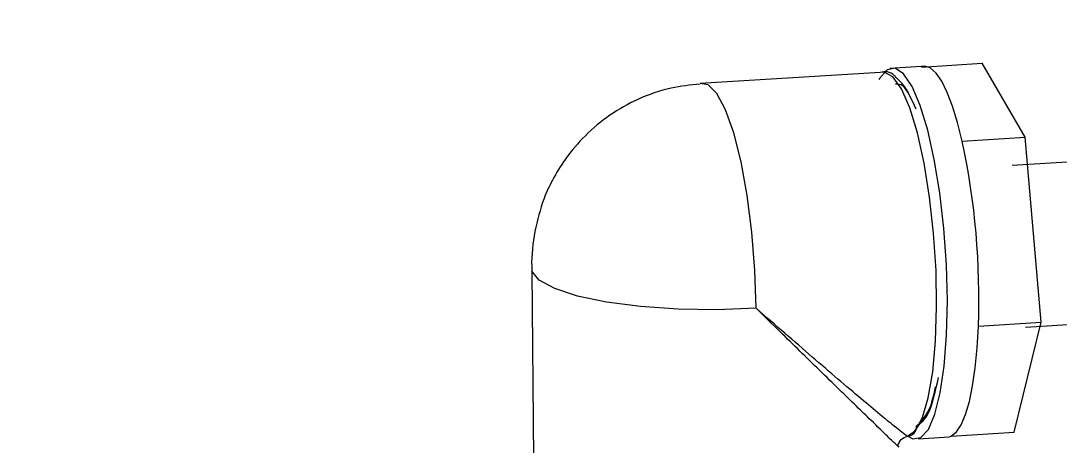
# Model space of a CAD drawing. Header units: millimetres. Extents: x 0 to 279, y 0 to 216.
# Drawn here: x 62.01 to 73.15, y 165.18 to 169.74 of the extents above; entities that cross this region are included whole.
import ezdxf

# ---------------------------------------------------------------- set-up
doc = ezdxf.new("R2010")
doc.units = ezdxf.units.MM

msp = doc.modelspace()

# ---------------------------------------------------------------- linework, layer by layer
at = {"color": 7, "linetype": 'Continuous', "lineweight": 25}
for p, q in [((71.218, 169.188), (69.29, 169.067)), ((71.658, 169.252), (71.322, 169.231)), ((71.661, 169.245), (72.31, 169.286)), ((72.772, 168.493), (72.31, 169.286)), ((72.098, 168.45), (72.772, 168.493)), ((76.638, 168.443), (72.633, 168.189)), ((72.944, 166.509), (72.772, 168.493)), ((67.485, 167.055), (67.503, 165.047)), ((72.775, 166.456), (76.77, 166.713)), ((72.27, 166.466), (72.944, 166.509)), ((72.652, 165.33), (72.944, 166.509)), ((71.587, 165.336), (71.706, 165.513)), ((71.961, 165.279), (71.98, 165.287)), ((71.98, 165.287), (72.652, 165.33)), ((71.624, 165.257), (71.961, 165.279))]:
    msp.add_line(p, q, dxfattribs=at)
at = {"color": 7, "linetype": 'Continuous', "lineweight": 25, "flags": 128}
for points in [[(71.506, 165.292), (71.567, 165.257), (71.654, 165.271), (71.734, 165.36), (71.804, 165.522), (71.861, 165.751), (71.904, 166.037), (71.93, 166.37), (71.938, 166.737), (71.928, 167.124), (71.901, 167.515), (71.857, 167.896), (71.798, 168.252), (71.727, 168.568), (71.646, 168.833), (71.559, 169.037), (71.468, 169.172), (71.378, 169.232), (71.291, 169.216), (71.212, 169.124), (71.205, 169.112)], [(71.353, 169.14), (71.352, 169.141), (71.261, 169.192), (71.218, 169.188)], [(72.098, 168.45), (72.048, 168.65), (71.994, 168.825), (71.936, 168.973), (71.877, 169.093), (71.816, 169.18), (71.755, 169.235), (71.696, 169.256), (71.658, 169.252)], [(71.98, 165.287), (72.035, 165.332), (72.086, 165.41), (72.133, 165.52), (72.174, 165.66), (72.208, 165.828), (72.236, 166.02), (72.257, 166.234), (72.27, 166.466)]]:
    msp.add_lwpolyline(points, dxfattribs=at)
at = {"color": 8, "linetype": 'Continuous', "lineweight": 25, "flags": 128}
for points in [[(71.511, 165.285), (71.596, 165.347), (71.671, 165.486), (71.733, 165.699), (71.781, 165.975), (71.811, 166.304), (71.823, 166.672), (71.816, 167.063), (71.79, 167.462), (71.747, 167.851), (71.688, 168.215), (71.616, 168.538), (71.534, 168.807), (71.445, 169.011), (71.353, 169.14)], [(69.888, 166.658), (69.875, 167.065), (69.843, 167.474), (69.793, 167.867), (69.727, 168.227), (69.649, 168.538), (69.562, 168.787), (69.469, 168.962), (69.375, 169.056), (69.29, 169.067)], [(69.888, 166.658), (69.471, 166.642), (69.052, 166.648), (68.651, 166.676), (68.286, 166.723), (67.974, 166.789), (67.73, 166.869), (67.564, 166.96), (67.485, 167.055)]]:
    msp.add_lwpolyline(points, dxfattribs=at)
at = {"color": 7, "linetype": 'Continuous', "lineweight": 25}
msp.add_arc((64.163, 166.764), 8.112, 357.8928, 11.9946, dxfattribs=at)
for points, knots in [([(83.923, 168.942), (83.909, 169), (83.828, 169.328), (83.635, 169.874), (83.349, 170.578), (83.019, 171.242), (82.631, 171.896), (82.181, 172.53), (81.678, 173.129), (81.105, 173.707), (80.425, 174.283), (79.607, 174.854), (78.649, 175.395), (77.578, 175.877), (76.457, 176.272), (75.358, 176.576), (74.347, 176.798), (73.447, 176.956), (72.753, 177.056), (72.237, 177.12), (71.801, 177.168), (71.253, 177.221), (70.536, 177.276), (69.697, 177.324), (68.748, 177.36), (67.703, 177.378), (66.508, 177.377), (65.156, 177.35), (63.642, 177.294), (62.571, 177.235), (62.009, 177.203)], [0, 0, 0, 0, 0.006724, 0.038327, 0.06645, 0.094615, 0.12486, 0.156132, 0.187462, 0.219293, 0.255318, 0.296744, 0.342298, 0.391129, 0.441768, 0.488408, 0.530268, 0.566997, 0.59816, 0.614074, 0.62932, 0.650431, 0.678319, 0.713174, 0.747704, 0.787366, 0.8323, 0.882639, 0.938505, 1, 1, 1, 1]), ([(62.141, 175.453), (62.707, 175.485), (63.785, 175.545), (65.302, 175.601), (66.647, 175.627), (67.826, 175.627), (68.848, 175.607), (69.766, 175.571), (70.567, 175.523), (71.241, 175.469), (71.75, 175.419), (72.183, 175.371), (72.727, 175.303), (73.464, 175.193), (74.383, 175.019), (75.355, 174.787), (76.31, 174.498), (77.206, 174.157), (78.02, 173.774), (78.766, 173.344), (79.474, 172.845), (80.161, 172.246), (80.809, 171.524), (81.385, 170.684), (81.8, 169.862), (82.054, 169.223), (82.154, 168.905), (82.186, 168.804)], [0, 0, 0, 0, 0.068377, 0.130119, 0.185393, 0.234384, 0.277295, 0.314335, 0.351321, 0.380477, 0.402088, 0.418305, 0.436694, 0.473599, 0.516745, 0.562175, 0.609066, 0.653767, 0.695388, 0.735543, 0.775487, 0.818326, 0.863995, 0.910372, 0.957312, 0.986342, 1, 1, 1, 1]), ([(71.392, 169.128), (71.385, 169.136), (71.329, 169.205), (71.27, 169.196), (71.219, 169.188)], [0, 0, 0, 0, 0.119456, 1, 1, 1, 1]), ([(71.559, 168.883), (71.542, 168.923), (71.49, 169.039), (71.431, 169.092), (71.392, 169.128)], [0, 0, 0, 0, 0.337986, 1, 1, 1, 1]), ([(69.288, 169.062), (69.184, 169.052), (68.955, 169.029), (68.627, 168.911), (68.317, 168.737), (68.054, 168.518), (67.851, 168.279), (67.709, 168.047), (67.59, 167.791), (67.545, 167.601), (67.516, 167.483)], [0, 0, 0, 0, 0.122151, 0.27014, 0.405163, 0.53924, 0.669929, 0.771972, 0.857241, 1, 1, 1, 1]), ([(67.516, 167.483), (67.498, 167.357), (67.477, 167.214), (67.485, 167.071), (67.486, 167.054)], [0, 0, 0, 0, 0.88228, 1, 1, 1, 1]), ([(71.511, 165.285), (71.474, 165.312), (71.392, 165.37), (71.014, 165.686), (70.506, 166.12), (70.094, 166.479), (69.888, 166.658)], [0, 0, 0, 0, 0.207611, 0.454247, 0.727109, 1, 1, 1, 1]), ([(71.706, 165.513), (71.715, 165.525), (71.76, 165.588), (71.789, 165.714), (71.812, 165.815)], [0, 0, 0, 0, 0.195819, 1, 1, 1, 1]), ([(71.405, 165.184), (71.415, 165.208), (71.436, 165.258), (71.485, 165.277), (71.509, 165.286)], [0, 0, 0, 0, 0.498278, 1, 1, 1, 1])]:
    msp.add_open_spline(points, degree=3, knots=knots, dxfattribs=at)
at = {"color": 8, "linetype": 'Continuous', "lineweight": 25}
for points, knots in [([(71.605, 168.793), (71.556, 168.899), (71.481, 169.062), (71.407, 169.062), (71.381, 169.062)], [0, 0, 0, 0, 0.648806, 1, 1, 1, 1]), ([(71.398, 165.192), (71.403, 165.186), (71.429, 165.161), (71.399, 165.187), (71.304, 165.277), (71.146, 165.431), (70.964, 165.607), (70.779, 165.787), (70.575, 165.987), (70.361, 166.195), (70.135, 166.417), (69.975, 166.573), (69.888, 166.658)], [0, 0, 0, 0, 0.027531, 0.1369692, 0.261342, 0.3985889, 0.4946337, 0.5945036, 0.6998328, 0.7975845, 0.8909487, 1, 1, 1, 1]), ([(71.609, 165.4), (71.655, 165.431), (71.75, 165.495), (71.811, 165.772), (71.843, 165.915)], [0, 0, 0, 0, 0.48379, 1, 1, 1, 1])]:
    msp.add_open_spline(points, degree=3, knots=knots, dxfattribs=at)
at = {"color": 7, "linetype": 'Continuous', "lineweight": 25}
msp.add_open_spline([(71.511, 165.285), (71.525, 165.288), (71.552, 165.293), (71.586, 165.32), (71.607, 165.357), (71.608, 165.386), (71.609, 165.4)], degree=3, dxfattribs=at)

doc.saveas('drawing.dxf')
